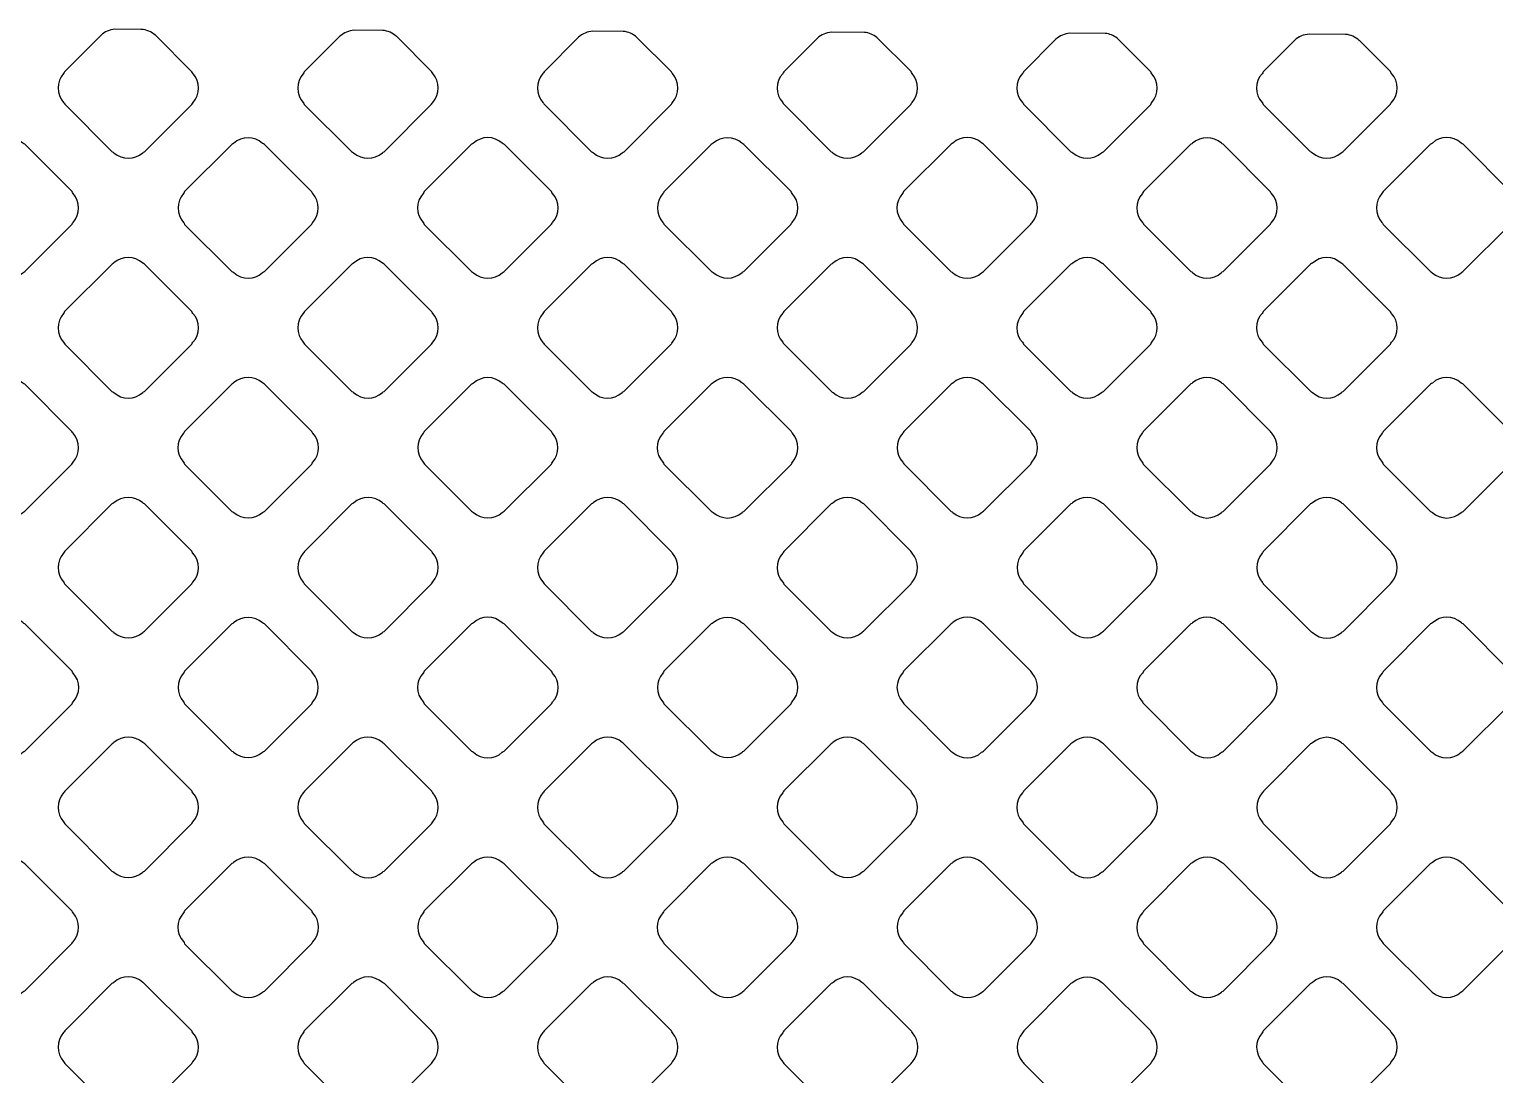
# Model space of a CAD drawing. Extents: x 3811 to 4077, y -444 to -307.
# Drawn here: x 3997.507 to 3998.825, y -388.228 to -387.288 of the extents above; entities that cross this region are included whole.
import ezdxf

# ---------------------------------------------------------------- set-up
doc = ezdxf.new("R2010")
doc.units = 0
doc.layers.add('gbr-dxf', color=7, linetype='Continuous')

msp = doc.modelspace()

# ---------------------------------------------------------------- linework, layer by layer
at = {"layer": 'gbr-dxf', "linetype": 'Continuous'}
for points in [[(3997.5383, -387.328, 0.379249), (3997.5383, -387.354, -0.10047), (3997.5393, -387.3557), (3997.5819, -387.3983, -0.096332), (3997.5835, -387.3993, 0.379451), (3997.6095, -387.3993, -0.096117), (3997.6111, -387.3983), (3997.6537, -387.3558, -0.095796), (3997.6547, -387.3541, 0.378867), (3997.6547, -387.3282, -0.092052), (3997.6537, -387.3266), (3997.6208, -387.2937, 0.178774), (3997.608, -387.2884, -0.034771), (3997.6078, -387.2884), (3997.5841, -387.2883, 0.170445), (3997.572, -387.2936), (3997.5392, -387.3264, -0.096195)], [(3997.7538, -387.3542, -0.096625), (3997.7547, -387.3558), (3997.7971, -387.3982, -0.107961), (3997.799, -387.3992, 0.37981), (3997.8249, -387.3992, -0.095956), (3997.8266, -387.3983), (3997.8692, -387.3556, -0.096332), (3997.8702, -387.354, 0.37981), (3997.8702, -387.328, -0.096625), (3997.8692, -387.3263), (3997.8378, -387.2949, -0.041572), (3997.8375, -387.2947, 0.172397), (3997.8252, -387.2893), (3997.7996, -387.2892, 0.181125), (3997.7867, -387.2946), (3997.7547, -387.3265, -0.096627), (3997.7538, -387.3282, 0.379731)], [(3997.9693, -387.354, -0.083317), (3997.9702, -387.3554), (3998.013, -387.3983, -0.096111), (3998.0146, -387.3992, 0.37981), (3998.0406, -387.3992, -0.095956), (3998.0422, -387.3983), (3998.0847, -387.3557, -0.096111), (3998.0857, -387.3541, 0.37981), (3998.0857, -387.3281, -0.09253), (3998.0848, -387.3266), (3998.0538, -387.2956), (3998.0538, -387.2956, 0.172893), (3998.0415, -387.2902), (3998.0142, -387.2901, 0.181937), (3998.0012, -387.2955), (3997.9703, -387.3264, -0.096627), (3997.9693, -387.3281, 0.379731)], [(3998.1848, -387.3282, 0.37947), (3998.1848, -387.3541, -0.092348), (3998.1858, -387.3557), (3998.2284, -387.3984, -0.088202), (3998.2299, -387.3993, 0.37981), (3998.2559, -387.3993, -0.095956), (3998.2575, -387.3983), (3998.3002, -387.3557, -0.096332), (3998.3012, -387.354, 0.37981), (3998.3012, -387.3281, -0.100902), (3998.3002, -387.3263), (3998.2695, -387.2957, 0.154019), (3998.2584, -387.2911), (3998.2285, -387.291, 0.174836), (3998.216, -387.2963), (3998.216, -387.2963), (3998.1858, -387.3265, -0.096423)], [(3998.4003, -387.3281, 0.37947), (3998.4003, -387.354, -0.095956), (3998.4013, -387.3557), (3998.444, -387.3984, -0.092126), (3998.4456, -387.3993, 0.379308), (3998.4715, -387.3993, -0.09601), (3998.4732, -387.3984), (3998.5157, -387.3558, -0.096227), (3998.5167, -387.3541, 0.379303), (3998.5167, -387.3282, -0.096225), (3998.5157, -387.3266), (3998.4855, -387.2963, 0.148992), (3998.4747, -387.292), (3998.443, -387.2919, 0.174836), (3998.4305, -387.2972), (3998.4305, -387.2972), (3998.4013, -387.3264, -0.096527)], [(3998.6158, -387.3541, -0.096355), (3998.6168, -387.3558), (3998.6592, -387.3982, -0.107923), (3998.6611, -387.3992, 0.379465), (3998.687, -387.3992, -0.095956), (3998.6887, -387.3982), (3998.7313, -387.3556, -0.096332), (3998.7323, -387.354, 0.37981), (3998.7323, -387.328, -0.096625), (3998.7313, -387.3263), (3998.7035, -387.2985, -0.041572), (3998.7032, -387.2983, 0.172935), (3998.6909, -387.2929), (3998.6582, -387.2928, 0.181238), (3998.6452, -387.2981), (3998.6452, -387.2982), (3998.6168, -387.3266, -0.096527), (3998.6158, -387.3282, 0.378945)], [(3997.4305, -387.4618, -0.10047), (3997.4315, -387.4635), (3997.4741, -387.5061, -0.096332), (3997.4757, -387.5071, 0.37981), (3997.5017, -387.5071, -0.096625), (3997.5033, -387.5061), (3997.546, -387.4635, -0.096111), (3997.5469, -387.4618, 0.37981), (3997.5469, -387.4359, -0.096458), (3997.546, -387.4342), (3997.5034, -387.3916, -0.100499), (3997.5016, -387.3906, 0.379731), (3997.4757, -387.3906, -0.096458), (3997.474, -387.3916), (3997.4315, -387.4342, -0.096627), (3997.4305, -387.4358, 0.379731)], [(3997.6461, -387.4618, -0.103999), (3997.6471, -387.4636), (3997.6896, -387.506, -0.099849), (3997.6913, -387.507, 0.37889), (3997.7172, -387.507, -0.096117), (3997.7188, -387.506), (3997.7614, -387.4634, -0.095895), (3997.7624, -387.4618, 0.379201), (3997.7623, -387.4359, -0.092348), (3997.7614, -387.4343), (3997.7188, -387.3917, -0.096111), (3997.7172, -387.3908, 0.379731), (3997.6912, -387.3908, -0.096458), (3997.6895, -387.3917), (3997.6471, -387.4342, -0.096627), (3997.6461, -387.4358, 0.3795)], [(3997.8615, -387.4618, -0.108153), (3997.8626, -387.4637), (3997.905, -387.506, -0.10399), (3997.9068, -387.5071, 0.37981), (3997.9327, -387.5071, -0.095956), (3997.9344, -387.5061), (3997.977, -387.4635, -0.096332), (3997.978, -387.4618, 0.37981), (3997.978, -387.4359, -0.104392), (3997.9769, -387.4341), (3997.9346, -387.3917, -0.107961), (3997.9327, -387.3906, 0.379731), (3997.9067, -387.3906, -0.096458), (3997.9051, -387.3916), (3997.8625, -387.4342, -0.096627), (3997.8615, -387.4358, 0.379731)], [(3998.0771, -387.4359, 0.379249), (3998.0771, -387.4619, -0.083328), (3998.078, -387.4633), (3998.1207, -387.5059, -0.096332), (3998.1223, -387.5069, 0.379451), (3998.1483, -387.5069, -0.096117), (3998.1499, -387.506), (3998.1924, -387.4634, -0.095895), (3998.1934, -387.4618, 0.379201), (3998.1934, -387.4358, -0.096625), (3998.1924, -387.4342), (3998.15, -387.3917, -0.100151), (3998.1482, -387.3907, 0.3795), (3998.1223, -387.3907, -0.096475), (3998.1206, -387.3917), (3998.078, -387.4343, -0.096195)], [(3998.2925, -387.4618, -0.096625), (3998.2935, -387.4635), (3998.3362, -387.5062, -0.092233), (3998.3378, -387.5071, 0.379451), (3998.3637, -387.5071, -0.09601), (3998.3654, -387.5061), (3998.408, -387.4635, -0.095796), (3998.409, -387.4618, 0.378779), (3998.409, -387.4359, -0.099971), (3998.408, -387.4342), (3998.3653, -387.3915, -0.088207), (3998.3638, -387.3905, 0.37947), (3998.3378, -387.3905, -0.096458), (3998.3362, -387.3915), (3998.2935, -387.4342, -0.096627), (3998.2925, -387.4358, 0.379731)], [(3998.5082, -387.4359, 0.379347), (3998.5082, -387.4618, -0.10047), (3998.5092, -387.4635), (3998.5517, -387.506, -0.096332), (3998.5533, -387.507, 0.379451), (3998.5793, -387.507, -0.096117), (3998.5809, -387.506), (3998.6234, -387.4635, -0.095895), (3998.6244, -387.4618, 0.378647), (3998.6244, -387.4359, -0.095883), (3998.6234, -387.4343), (3998.5807, -387.3915, -0.08311), (3998.5793, -387.3906, 0.378338), (3998.5534, -387.3906, -0.096025), (3998.5518, -387.3916), (3998.5091, -387.4342, -0.095895)], [(3998.7236, -387.4618, -0.10437), (3998.7246, -387.4636), (3998.7671, -387.5061, -0.10077), (3998.7688, -387.5071, 0.379465), (3998.7948, -387.5071, -0.095956), (3998.7964, -387.5061), (3998.8391, -387.4635, -0.096332), (3998.84, -387.4619, 0.37981), (3998.84, -387.4359, -0.108153), (3998.839, -387.434), (3998.7965, -387.3915, -0.096111), (3998.7948, -387.3905, 0.379731), (3998.7689, -387.3905, -0.096458), (3998.7672, -387.3915), (3998.7246, -387.4342, -0.096627), (3998.7236, -387.4358, 0.379297)], [(3997.5383, -387.5437, 0.37947), (3997.5383, -387.5696, -0.095956), (3997.5393, -387.5713), (3997.5818, -387.6138, -0.092072), (3997.5834, -387.6148, 0.37981), (3997.6094, -387.6148, -0.096625), (3997.611, -387.6138), (3997.6536, -387.5712, -0.096111), (3997.6546, -387.5696, 0.379308), (3997.6546, -387.5436, -0.100402), (3997.6536, -387.5419), (3997.611, -387.4993, -0.088435), (3997.6095, -387.4984, 0.379), (3997.5836, -387.4983, -0.095968), (3997.582, -387.4993), (3997.5392, -387.542, -0.096527)], [(3997.7538, -387.5695, -0.096475), (3997.7548, -387.5712), (3997.7975, -387.6139, -0.092289), (3997.799, -387.6148, 0.37981), (3997.825, -387.6148, -0.096625), (3997.8266, -387.6138), (3997.8692, -387.5712, -0.096332), (3997.8702, -387.5696, 0.37981), (3997.8702, -387.5436, -0.083317), (3997.8693, -387.5422), (3997.8264, -387.4993, -0.088202), (3997.8249, -387.4984, 0.379731), (3997.7989, -387.4984, -0.096458), (3997.7973, -387.4994), (3997.7548, -387.5419, -0.096627), (3997.7538, -387.5436, 0.379731)], [(3997.9693, -387.5697, -0.10047), (3997.9703, -387.5714), (3998.0128, -387.6138, -0.096332), (3998.0144, -387.6148, 0.37981), (3998.0404, -387.6148, -0.096625), (3998.042, -387.6138), (3998.0847, -387.5711, -0.096332), (3998.0857, -387.5695, 0.37981), (3998.0857, -387.5435, -0.096625), (3998.0847, -387.5419), (3998.0423, -387.4994, -0.100151), (3998.0406, -387.4984, 0.379731), (3998.0146, -387.4984, -0.096458), (3998.0129, -387.4994), (3997.9703, -387.542, -0.096627), (3997.9693, -387.5437, 0.379731)], [(3998.1848, -387.5695, -0.092348), (3998.1858, -387.5711), (3998.2286, -387.6139, -0.088207), (3998.2301, -387.6148, 0.37981), (3998.2561, -387.6148, -0.096625), (3998.2577, -387.6138), (3998.3002, -387.5713, -0.096332), (3998.3012, -387.5697, 0.37981), (3998.3012, -387.5437, -0.104392), (3998.3001, -387.5419), (3998.2575, -387.4993, -0.092233), (3998.256, -387.4984, 0.379731), (3998.23, -387.4984, -0.096458), (3998.2284, -387.4994), (3998.1858, -387.5419, -0.096627), (3998.1848, -387.5435, 0.379731)], [(3998.4003, -387.5696, -0.096259), (3998.4013, -387.5713), (3998.4439, -387.6139, -0.091578), (3998.4455, -387.6148, 0.378747), (3998.4714, -387.6148, -0.09601), (3998.4731, -387.6138), (3998.5157, -387.5712, -0.096227), (3998.5167, -387.5695, 0.379422), (3998.5167, -387.5436, -0.100585), (3998.5157, -387.5419), (3998.4731, -387.4993, -0.088202), (3998.4716, -387.4984, 0.379731), (3998.4457, -387.4984, -0.096458), (3998.444, -387.4994), (3998.4013, -387.542, -0.096857), (3998.4004, -387.5437, 0.3795)], [(3998.6158, -387.5436, 0.379116), (3998.6158, -387.5695, -0.096117), (3998.6168, -387.5712), (3998.6596, -387.6139, -0.091578), (3998.6611, -387.6148, 0.379201), (3998.6871, -387.6148, -0.096625), (3998.6887, -387.6138), (3998.7313, -387.5712, -0.096111), (3998.7323, -387.5696, 0.379092), (3998.7323, -387.5437, -0.082704), (3998.7314, -387.5423), (3998.6884, -387.4993, -0.087742), (3998.687, -387.4984, 0.378338), (3998.6611, -387.4984, -0.096025), (3998.6594, -387.4993), (3998.6168, -387.5419, -0.095895)], [(3997.4306, -387.6773, -0.096625), (3997.4316, -387.6789), (3997.4742, -387.7215, -0.092233), (3997.4757, -387.7225, 0.37981), (3997.5017, -387.7225, -0.095956), (3997.5033, -387.7215), (3997.5458, -387.679, -0.096332), (3997.5468, -387.6774, 0.37981), (3997.5468, -387.6514, -0.100902), (3997.5458, -387.6497), (3997.5035, -387.6073, -0.10442), (3997.5016, -387.6063, 0.379731), (3997.4757, -387.6063, -0.096458), (3997.474, -387.6073), (3997.4316, -387.6497, -0.096627), (3997.4306, -387.6513, 0.379731)], [(3997.646, -387.6773, -0.099864), (3997.647, -387.679), (3997.6896, -387.7216, -0.096328), (3997.6913, -387.7226, 0.379422), (3997.7172, -387.7226, -0.096625), (3997.7189, -387.7216), (3997.7615, -387.679, -0.096111), (3997.7625, -387.6774, 0.37981), (3997.7625, -387.6514, -0.096458), (3997.7615, -387.6497), (3997.7189, -387.6072, -0.100519), (3997.7172, -387.6061, 0.379357), (3997.6912, -387.6061, -0.096507), (3997.6896, -387.6071), (3997.647, -387.6497, -0.096527), (3997.646, -387.6514, 0.379)], [(3997.8617, -387.6773, -0.104392), (3997.8627, -387.6791), (3997.905, -387.7215, -0.100151), (3997.9068, -387.7225, 0.37981), (3997.9327, -387.7225, -0.095956), (3997.9344, -387.7215), (3997.9769, -387.679, -0.096332), (3997.9778, -387.6774, 0.37981), (3997.9778, -387.6514, -0.092636), (3997.9769, -387.6498), (3997.9343, -387.6073, -0.096627), (3997.9327, -387.6063, 0.379731), (3997.9067, -387.6063, -0.096723), (3997.9051, -387.6073), (3997.8626, -387.6497, -0.096627), (3997.8617, -387.6513, 0.379731)], [(3998.077, -387.6514, 0.37947), (3998.077, -387.6774, -0.095956), (3998.0779, -387.679), (3998.1204, -387.7215, -0.107817), (3998.1223, -387.7226, 0.379308), (3998.1483, -387.7226, -0.095866), (3998.1499, -387.7216), (3998.1926, -387.679, -0.096227), (3998.1935, -387.6773, 0.379422), (3998.1935, -387.6514, -0.100399), (3998.1925, -387.6496), (3998.15, -387.6072, -0.10442), (3998.1482, -387.6061, 0.379357), (3998.1223, -387.6061, -0.096507), (3998.1206, -387.6071), (3998.0779, -387.6498, -0.096527)], [(3998.2927, -387.6773, -0.091954), (3998.2936, -387.6789), (3998.3363, -387.7216, -0.087638), (3998.3378, -387.7225, 0.37981), (3998.3637, -387.7225, -0.096625), (3998.3654, -387.7215), (3998.4079, -387.679, -0.096111), (3998.4089, -387.6774, 0.37981), (3998.4089, -387.6514, -0.104293), (3998.4078, -387.6496), (3998.3654, -387.6071, -0.092289), (3998.3638, -387.6062, 0.379731), (3998.3378, -387.6062, -0.096723), (3998.3362, -387.6072), (3998.2936, -387.6497, -0.096857), (3998.2927, -387.6514, 0.379731)], [(3998.5081, -387.6773, -0.096625), (3998.509, -387.679), (3998.5517, -387.7217, -0.092233), (3998.5533, -387.7226, 0.37981), (3998.5793, -387.7226, -0.095956), (3998.5809, -387.7216), (3998.6235, -387.679, -0.096332), (3998.6245, -387.6774, 0.37981), (3998.6245, -387.6514, -0.100902), (3998.6235, -387.6497), (3998.5808, -387.607, -0.088334), (3998.5793, -387.6061, 0.379731), (3998.5533, -387.6061, -0.096458), (3998.5517, -387.607), (3998.509, -387.6497, -0.096627), (3998.5081, -387.6514, 0.379731)], [(3998.7237, -387.6514, 0.37947), (3998.7237, -387.6773, -0.10047), (3998.7247, -387.6791), (3998.7673, -387.7216, -0.096111), (3998.7689, -387.7226, 0.379308), (3998.7949, -387.7226, -0.09601), (3998.7965, -387.7217), (3998.8391, -387.6791, -0.095916), (3998.8401, -387.6775, 0.378897), (3998.8401, -387.6516, -0.096528), (3998.8391, -387.6499), (3998.7962, -387.607, -0.08335), (3998.7948, -387.6062, 0.378964), (3998.7689, -387.6062, -0.095968), (3998.7673, -387.6071), (3998.7247, -387.6497, -0.096857)], [(3997.5383, -387.785, -0.092348), (3997.5392, -387.7866), (3997.582, -387.8294, -0.088207), (3997.5835, -387.8303, 0.37981), (3997.6095, -387.8303, -0.096625), (3997.6111, -387.8293), (3997.6536, -387.7868, -0.096111), (3997.6546, -387.7852, 0.37981), (3997.6546, -387.7592, -0.104293), (3997.6536, -387.7574), (3997.611, -387.7148, -0.092623), (3997.6094, -387.7139, 0.379731), (3997.5834, -387.7139, -0.096458), (3997.5818, -387.7149), (3997.5393, -387.7574, -0.096627), (3997.5383, -387.7591, 0.379731)], [(3997.7538, -387.7852, -0.092348), (3997.7547, -387.7867), (3997.7974, -387.8294, -0.088202), (3997.7989, -387.8303, 0.37981), (3997.8249, -387.8303, -0.095956), (3997.8265, -387.8294), (3997.8692, -387.7866, -0.096332), (3997.8702, -387.785, 0.37981), (3997.8702, -387.759, -0.087784), (3997.8693, -387.7575), (3997.8266, -387.7149, -0.092233), (3997.825, -387.7139, 0.379731), (3997.7991, -387.7139, -0.096458), (3997.7974, -387.7149), (3997.7548, -387.7576, -0.096627), (3997.7538, -387.7592, 0.379731)], [(3997.9693, -387.785, -0.096625), (3997.9703, -387.7867), (3998.013, -387.8294, -0.092233), (3998.0145, -387.8303, 0.37981), (3998.0405, -387.8303, -0.095956), (3998.0421, -387.8294), (3998.0847, -387.7868, -0.096332), (3998.0857, -387.7851, 0.37981), (3998.0857, -387.7592, -0.084073), (3998.0848, -387.7578), (3998.0419, -387.7148, -0.088334), (3998.0404, -387.7139, 0.379731), (3998.0145, -387.7139, -0.096458), (3998.0128, -387.7149), (3997.9703, -387.7574, -0.096627), (3997.9693, -387.7591, 0.379731)], [(3998.1848, -387.7852, -0.103917), (3998.1859, -387.7869), (3998.2282, -387.8293, -0.10046), (3998.23, -387.8303, 0.37981), (3998.2559, -387.8303, -0.096625), (3998.2576, -387.8293), (3998.3002, -387.7867, -0.096111), (3998.3012, -387.7851, 0.37981), (3998.3012, -387.7591, -0.108195), (3998.3001, -387.7572), (3998.2578, -387.7149, -0.096627), (3998.2561, -387.7139, 0.379731), (3998.2301, -387.7139, -0.096723), (3998.2285, -387.7149), (3998.1858, -387.7575, -0.096857), (3998.1848, -387.7592, 0.379731)], [(3998.4004, -387.785, -0.092348), (3998.4013, -387.7866), (3998.4441, -387.8294, -0.088202), (3998.4456, -387.8303, 0.37981), (3998.4716, -387.8303, -0.095956), (3998.4732, -387.8293), (3998.5157, -387.7868, -0.096332), (3998.5167, -387.7852, 0.37981), (3998.5167, -387.7592, -0.104392), (3998.5157, -387.7574), (3998.4731, -387.7148, -0.092233), (3998.4715, -387.7139, 0.379731), (3998.4455, -387.7139, -0.096458), (3998.4439, -387.7149), (3998.4013, -387.7574, -0.096627), (3998.4004, -387.7591, 0.379731)], [(3998.6159, -387.7852, -0.092348), (3998.6168, -387.7867), (3998.6596, -387.8296, -0.088202), (3998.6611, -387.8305, 0.37981), (3998.6871, -387.8305, -0.095956), (3998.6887, -387.8295), (3998.7314, -387.7868, -0.096332), (3998.7324, -387.7851, 0.37981), (3998.7324, -387.7592, -0.088442), (3998.7315, -387.7577), (3998.6887, -387.7149, -0.092898), (3998.6871, -387.7139, 0.379731), (3998.6611, -387.7139, -0.096458), (3998.6595, -387.7149), (3998.6168, -387.7576, -0.096627), (3998.6159, -387.7592, 0.379731)], [(3997.4305, -387.8669, 0.379249), (3997.4305, -387.8928, -0.108042), (3997.4315, -387.8947), (3997.4739, -387.9371, -0.104264), (3997.4757, -387.9381, 0.37981), (3997.5017, -387.9381, -0.096625), (3997.5033, -387.9371), (3997.546, -387.8945, -0.096111), (3997.5469, -387.8929, 0.379451), (3997.547, -387.8669, -0.104473), (3997.5459, -387.8651), (3997.5035, -387.8227, -0.10771), (3997.5016, -387.8216, 0.378939), (3997.4757, -387.8216, -0.096614), (3997.474, -387.8226), (3997.4314, -387.8652, -0.096195)], [(3997.6461, -387.8928, -0.096625), (3997.6471, -387.8945), (3997.6897, -387.937, -0.092233), (3997.6912, -387.938, 0.37981), (3997.7172, -387.938, -0.095956), (3997.7189, -387.937), (3997.7614, -387.8945, -0.096332), (3997.7623, -387.8929, 0.37981), (3997.7623, -387.8669, -0.10047), (3997.7613, -387.8652), (3997.719, -387.8228, -0.10399), (3997.7172, -387.8218, 0.379731), (3997.6912, -387.8218, -0.096458), (3997.6895, -387.8228), (3997.6471, -387.8652, -0.096627), (3997.6461, -387.8669, 0.379731)], [(3997.8615, -387.8928, -0.10047), (3997.8625, -387.8945), (3997.9051, -387.9371, -0.096111), (3997.9068, -387.9381, 0.37981), (3997.9327, -387.9381, -0.095956), (3997.9344, -387.9371), (3997.977, -387.8945, -0.096332), (3997.978, -387.8929, 0.37981), (3997.978, -387.8669, -0.096625), (3997.977, -387.8653), (3997.9344, -387.8227, -0.100151), (3997.9327, -387.8217, 0.379731), (3997.9067, -387.8217, -0.096458), (3997.9051, -387.8226), (3997.8625, -387.8652, -0.096627), (3997.8615, -387.8669, 0.379731)], [(3998.0771, -387.8929, -0.09253), (3998.078, -387.8945), (3998.1205, -387.9369, -0.104691), (3998.1223, -387.938, 0.37981), (3998.1483, -387.938, -0.096625), (3998.1499, -387.937), (3998.1924, -387.8945, -0.096111), (3998.1934, -387.8928, 0.37981), (3998.1934, -387.8669, -0.088014), (3998.1925, -387.8654), (3998.1498, -387.8227, -0.092289), (3998.1482, -387.8218, 0.379731), (3998.1223, -387.8218, -0.096723), (3998.1206, -387.8227), (3998.0781, -387.8653, -0.096857), (3998.0771, -387.8669, 0.379731)], [(3998.2925, -387.8928, -0.103999), (3998.2936, -387.8946), (3998.3361, -387.9372, -0.100073), (3998.3378, -387.9382, 0.379201), (3998.3637, -387.9381, -0.096625), (3998.3654, -387.9372), (3998.408, -387.8945, -0.096111), (3998.409, -387.8929, 0.379308), (3998.409, -387.867, -0.108121), (3998.408, -387.8651), (3998.3654, -387.8226, -0.096527), (3998.3638, -387.8216, 0.37947), (3998.3378, -387.8216, -0.096458), (3998.3362, -387.8226), (3998.2935, -387.8652, -0.096627), (3998.2925, -387.8669, 0.3795)], [(3998.5082, -387.8928, -0.092348), (3998.5091, -387.8944), (3998.5519, -387.9372, -0.088207), (3998.5534, -387.9381, 0.37981), (3998.5794, -387.9381, -0.096625), (3998.581, -387.9372), (3998.6235, -387.8947, -0.096332), (3998.6245, -387.893, 0.37981), (3998.6245, -387.8671, -0.104392), (3998.6235, -387.8653), (3998.5809, -387.8227, -0.092233), (3998.5793, -387.8217, 0.379731), (3998.5533, -387.8217, -0.096458), (3998.5517, -387.8227), (3998.5092, -387.8652, -0.096627), (3998.5082, -387.8669, 0.379731)], [(3998.7237, -387.893, -0.096458), (3998.7247, -387.8946), (3998.7672, -387.9372, -0.092289), (3998.7688, -387.9381, 0.37981), (3998.7948, -387.9381, -0.096625), (3998.7964, -387.9372), (3998.8391, -387.8945, -0.096111), (3998.84, -387.8929, 0.37981), (3998.84, -387.8669, -0.100399), (3998.839, -387.8652), (3998.7965, -387.8226, -0.088207), (3998.795, -387.8217, 0.379731), (3998.769, -387.8217, -0.096723), (3998.7673, -387.8227), (3998.7247, -387.8654, -0.096857), (3998.7237, -387.867, 0.379731)], [(3997.5383, -388.0007, -0.103999), (3997.5393, -388.0024), (3997.5817, -388.0449, -0.099849), (3997.5834, -388.0459, 0.37889), (3997.6094, -388.0458, -0.096117), (3997.611, -388.0449), (3997.6537, -388.0022, -0.095895), (3997.6546, -388.0006, 0.379201), (3997.6546, -387.9746, -0.108153), (3997.6536, -387.9728), (3997.6112, -387.9304, -0.096111), (3997.6095, -387.9294, 0.379731), (3997.5836, -387.9294, -0.096458), (3997.5819, -387.9304), (3997.5393, -387.9731, -0.096627), (3997.5383, -387.9747, 0.3795)], [(3997.7538, -388.0006, -0.087784), (3997.7547, -388.0021), (3997.7976, -388.045, -0.083651), (3997.799, -388.0459, 0.37981), (3997.825, -388.0459, -0.095956), (3997.8266, -388.0449), (3997.8692, -388.0023, -0.096332), (3997.8702, -388.0006, 0.37981), (3997.8702, -387.9747, -0.092348), (3997.8693, -387.9731), (3997.8266, -387.9304, -0.096111), (3997.8249, -387.9294, 0.379731), (3997.7989, -387.9294, -0.096458), (3997.7973, -387.9304), (3997.7548, -387.973, -0.096627), (3997.7538, -387.9746, 0.379731)], [(3997.9693, -388.0007, -0.09253), (3997.9702, -388.0023), (3998.0129, -388.0449, -0.088207), (3998.0144, -388.0459, 0.37981), (3998.0404, -388.0459, -0.096625), (3998.042, -388.0449), (3998.0847, -388.0022, -0.096111), (3998.0857, -388.0005, 0.37981), (3998.0857, -387.9746, -0.088014), (3998.0848, -387.9731), (3998.0421, -387.9304, -0.092289), (3998.0406, -387.9294, 0.379731), (3998.0146, -387.9294, -0.096723), (3998.0129, -387.9304), (3997.9703, -387.9731, -0.096857), (3997.9693, -387.9747, 0.379731)], [(3998.1848, -388.0005, -0.10047), (3998.1858, -388.0023), (3998.2284, -388.0449, -0.096111), (3998.2301, -388.0458, 0.37981), (3998.2561, -388.0458, -0.095956), (3998.2577, -388.0449), (3998.3002, -388.0024, -0.096332), (3998.3012, -388.0007, 0.37981), (3998.3012, -387.9748, -0.096723), (3998.3002, -387.9731), (3998.2574, -387.9303, -0.083681), (3998.256, -387.9294, 0.379731), (3998.23, -387.9294, -0.096458), (3998.2284, -387.9304), (3998.1858, -387.9729, -0.096627), (3998.1848, -387.9746, 0.379731)], [(3998.4003, -387.9747, 0.37947), (3998.4003, -388.0007, -0.099964), (3998.4013, -388.0024), (3998.4439, -388.045, -0.096332), (3998.4456, -388.046, 0.379308), (3998.4715, -388.046, -0.095866), (3998.4732, -388.045), (3998.5159, -388.0023, -0.095585), (3998.5169, -388.0006, 0.379422), (3998.5169, -387.9747, -0.096723), (3998.5159, -387.973), (3998.4733, -387.9304, -0.100519), (3998.4716, -387.9294, 0.379357), (3998.4457, -387.9294, -0.096507), (3998.444, -387.9304), (3998.4013, -387.9731, -0.096527)], [(3998.616, -388.0007, -0.087784), (3998.6169, -388.0022), (3998.6597, -388.045, -0.083651), (3998.6611, -388.0459, 0.37981), (3998.6871, -388.0459, -0.095956), (3998.6887, -388.0449), (3998.7313, -388.0023, -0.096111), (3998.7323, -388.0006, 0.37981), (3998.7323, -387.9747, -0.09253), (3998.7313, -387.9731), (3998.6888, -387.9305, -0.096627), (3998.6871, -387.9296, 0.379731), (3998.6611, -387.9296, -0.096723), (3998.6595, -387.9305), (3998.617, -387.9731, -0.096627), (3998.616, -387.9747, 0.379731)], [(3997.4306, -388.1083, -0.104392), (3997.4316, -388.1101), (3997.474, -388.1525, -0.100151), (3997.4757, -388.1535, 0.37981), (3997.5017, -388.1535, -0.095956), (3997.5033, -388.1525), (3997.5458, -388.11, -0.096332), (3997.5468, -388.1084, 0.37981), (3997.5468, -388.0824, -0.092523), (3997.5459, -388.0808), (3997.5033, -388.0383, -0.096857), (3997.5016, -388.0373, 0.379731), (3997.4757, -388.0373, -0.096458), (3997.474, -388.0383), (3997.4316, -388.0807, -0.096627), (3997.4306, -388.0824, 0.379731)], [(3997.646, -388.1083, -0.107356), (3997.647, -388.1102), (3997.6895, -388.1526, -0.104246), (3997.6913, -388.1536, 0.379422), (3997.7172, -388.1536, -0.095956), (3997.7189, -388.1527), (3997.7615, -388.11, -0.096332), (3997.7625, -388.1084, 0.37981), (3997.7625, -388.0824, -0.104392), (3997.7614, -388.0806), (3997.719, -388.0382, -0.107961), (3997.7172, -388.0372, 0.379357), (3997.6912, -388.0372, -0.096507), (3997.6896, -388.0381), (3997.647, -388.0807, -0.096527), (3997.646, -388.0824, 0.379)], [(3997.8617, -388.1083, -0.096458), (3997.8626, -388.11), (3997.9052, -388.1526, -0.092289), (3997.9068, -388.1535, 0.37981), (3997.9327, -388.1535, -0.096625), (3997.9344, -388.1525), (3997.9769, -388.11, -0.096111), (3997.9778, -388.1084, 0.37981), (3997.9778, -388.0824, -0.100399), (3997.9768, -388.0807), (3997.9345, -388.0383, -0.104691), (3997.9327, -388.0373, 0.379731), (3997.9067, -388.0373, -0.096723), (3997.9051, -388.0383), (3997.8626, -388.0807, -0.096857), (3997.8617, -388.0824, 0.379731)], [(3998.077, -388.1084, -0.087784), (3998.0779, -388.1099), (3998.1206, -388.1526, -0.100151), (3998.1223, -388.1536, 0.37981), (3998.1483, -388.1536, -0.095956), (3998.1499, -388.1526), (3998.1925, -388.11, -0.096332), (3998.1935, -388.1084, 0.37981), (3998.1935, -388.0824, -0.092348), (3998.1926, -388.0808), (3998.1499, -388.0381, -0.096111), (3998.1482, -388.0372, 0.379731), (3998.1223, -388.0372, -0.096458), (3998.1206, -388.0381), (3998.0779, -388.0808, -0.096627), (3998.077, -388.0824, 0.379731)], [(3998.2927, -388.1084, -0.10047), (3998.2937, -388.1101), (3998.3363, -388.1527, -0.096111), (3998.3379, -388.1537, 0.37981), (3998.3639, -388.1537, -0.095956), (3998.3655, -388.1527), (3998.408, -388.1102, -0.096332), (3998.409, -388.1085, 0.37981), (3998.409, -388.0826, -0.096723), (3998.408, -388.0809), (3998.3652, -388.0381, -0.083681), (3998.3638, -388.0372, 0.379731), (3998.3378, -388.0372, -0.096458), (3998.3362, -388.0382), (3998.2936, -388.0807, -0.096627), (3998.2927, -388.0824, 0.379731)], [(3998.5082, -388.1085, -0.103917), (3998.5092, -388.1103), (3998.5516, -388.1527, -0.10046), (3998.5533, -388.1537, 0.37981), (3998.5793, -388.1537, -0.096625), (3998.5809, -388.1527), (3998.6235, -388.1101, -0.096111), (3998.6245, -388.1084, 0.37981), (3998.6245, -388.0824, -0.108195), (3998.6235, -388.0806), (3998.5811, -388.0382, -0.096627), (3998.5794, -388.0372, 0.379731), (3998.5535, -388.0372, -0.096723), (3998.5518, -388.0382), (3998.5092, -388.0809, -0.096857), (3998.5082, -388.0825, 0.379731)], [(3998.7237, -388.1084, -0.092029), (3998.7246, -388.1099), (3998.7674, -388.1526, -0.087645), (3998.7688, -388.1536, 0.37889), (3998.7948, -388.1535, -0.09601), (3998.7964, -388.1526), (3998.839, -388.11, -0.095895), (3998.8399, -388.1084, 0.379201), (3998.8399, -388.0824, -0.104392), (3998.8389, -388.0807), (3998.7964, -388.0382, -0.092233), (3998.7948, -388.0372, 0.379731), (3998.7689, -388.0372, -0.096458), (3998.7672, -388.0382), (3998.7247, -388.0807, -0.096857), (3998.7237, -388.0824, 0.3795)], [(3997.5383, -388.2161, -0.10047), (3997.5393, -388.2178), (3997.5819, -388.2604, -0.096111), (3997.5835, -388.2614, 0.37981), (3997.6095, -388.2614, -0.095956), (3997.6111, -388.2604), (3997.6536, -388.2179, -0.096332), (3997.6546, -388.2162, 0.37981), (3997.6546, -388.1903, -0.096723), (3997.6536, -388.1886), (3997.6108, -388.1458, -0.083681), (3997.6094, -388.1449, 0.379731), (3997.5834, -388.1449, -0.096458), (3997.5818, -388.1459), (3997.5393, -388.1884, -0.096627), (3997.5383, -388.1901, 0.379731)], [(3997.7538, -388.2162, -0.095956), (3997.7547, -388.2179), (3997.7971, -388.2603, -0.107817), (3997.799, -388.2613, 0.37981), (3997.8249, -388.2613, -0.096625), (3997.8266, -388.2603), (3997.8692, -388.2177, -0.096111), (3997.8702, -388.2161, 0.37981), (3997.8702, -388.1901, -0.100399), (3997.8692, -388.1884), (3997.8268, -388.146, -0.104691), (3997.825, -388.145, 0.379731), (3997.799, -388.145, -0.096723), (3997.7974, -388.146), (3997.7547, -388.1886, -0.096857), (3997.7538, -388.1903, 0.379731)], [(3997.9693, -388.2161, -0.087946), (3997.9702, -388.2175), (3998.0132, -388.2605, -0.083374), (3998.0146, -388.2614, 0.379422), (3998.0405, -388.2614, -0.096625), (3998.0422, -388.2604), (3998.0847, -388.2178, -0.096111), (3998.0857, -388.2162, 0.379451), (3998.0857, -388.1902, -0.092029), (3998.0848, -388.1886), (3998.0421, -388.1459, -0.096539), (3998.0404, -388.1449, 0.379249), (3998.0145, -388.145, -0.096458), (3998.0128, -388.1459), (3997.9703, -388.1885, -0.096627), (3997.9693, -388.1901, 0.379357)], [(3998.1848, -388.2162, -0.092348), (3998.1858, -388.2178), (3998.2286, -388.2606, -0.088202), (3998.2301, -388.2615, 0.37981), (3998.256, -388.2615, -0.095956), (3998.2577, -388.2605), (3998.3004, -388.2178, -0.096332), (3998.3014, -388.2162, 0.37981), (3998.3014, -388.1902, -0.087784), (3998.3005, -388.1887), (3998.2576, -388.1459, -0.092233), (3998.2561, -388.145, 0.379731), (3998.2301, -388.145, -0.096458), (3998.2285, -388.1459), (3998.1858, -388.1886, -0.096627), (3998.1848, -388.1902, 0.379731)], [(3998.4005, -388.2162, -0.100399), (3998.4015, -388.2179), (3998.444, -388.2604, -0.096627), (3998.4456, -388.2614, 0.37981), (3998.4716, -388.2614, -0.096625), (3998.4732, -388.2604), (3998.5157, -388.2179, -0.096111), (3998.5167, -388.2162, 0.37981), (3998.5167, -388.1903, -0.096458), (3998.5157, -388.1886), (3998.473, -388.1459, -0.083733), (3998.4716, -388.1451, 0.379731), (3998.4457, -388.1451, -0.096723), (3998.444, -388.146), (3998.4015, -388.1886, -0.096857), (3998.4005, -388.1902, 0.379731)], [(3998.6158, -388.1903, 0.379249), (3998.6159, -388.2162, -0.099964), (3998.6169, -388.2179), (3998.6593, -388.2604, -0.096332), (3998.661, -388.2614, 0.37981), (3998.6869, -388.2614, -0.096625), (3998.6886, -388.2604), (3998.7313, -388.2177, -0.096111), (3998.7323, -388.216, 0.379308), (3998.7323, -388.1901, -0.096507), (3998.7313, -388.1884), (3998.6888, -388.1459, -0.10077), (3998.6871, -388.1449, 0.379112), (3998.6612, -388.1449, -0.096259), (3998.6595, -388.1459), (3998.6168, -388.1886, -0.096539)]]:
    msp.add_lwpolyline(points, format="xyb", close=True, dxfattribs=at)

doc.saveas('drawing.dxf')
